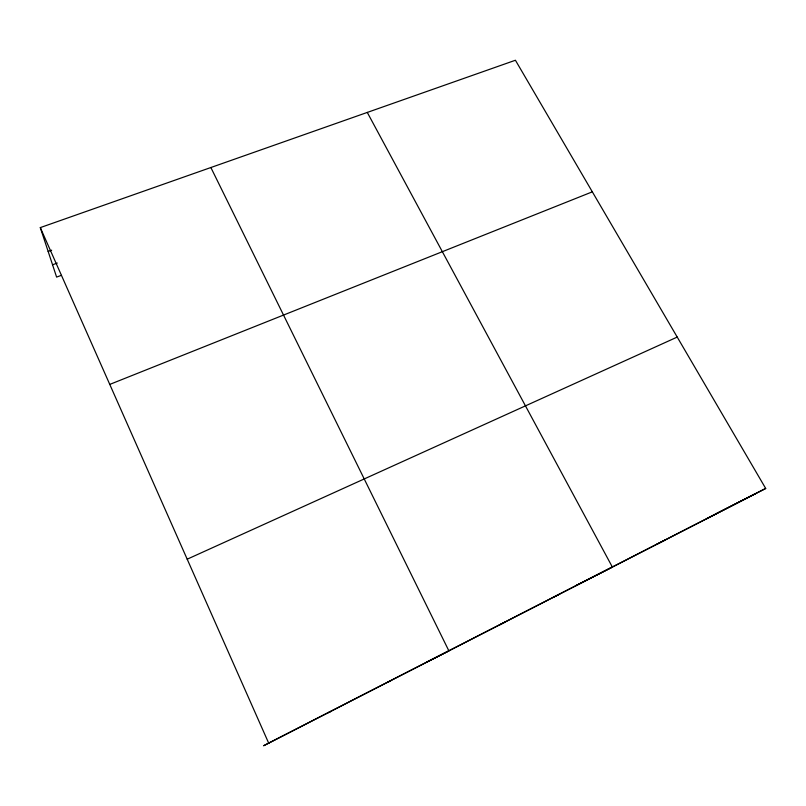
<?xml version="1.0" encoding="UTF-8"?>
<svg xmlns="http://www.w3.org/2000/svg" width="806" height="806" viewBox="0 0 806 806"><rect width="100%" height="100%" fill="white"/><g stroke="black" fill="none" stroke-linecap="round" stroke-linejoin="round"><path stroke-width="1.21" d="M755.595 493.615L263.592 745.752L765.7 488.466L515.417 60.248L40.3 227.604L56.611 277.093L61.327 275.36M706.832 518.611L716.171 513.865M716.554 513.482L765.7 488.466M656.578 544.382L665.091 540.06M575.474 585.821L594.576 576.129M595.594 575.615L612.379 567.092L367.284 112.427M552.896 597.558L559.596 594.163M499.418 624.982L505.13 622.091M426.354 662.29L448.912 650.926L210.87 167.527M387.283 682.481L390.839 680.707M328.465 712.645L330.823 711.486M187.194 559.193L677.221 337.079M109.767 384.412L592.329 191.838M52.551 264.781L57.286 263.068M48.159 251.442L51.655 250.192M40.3 227.604L268.761 743.303"/></g></svg>
